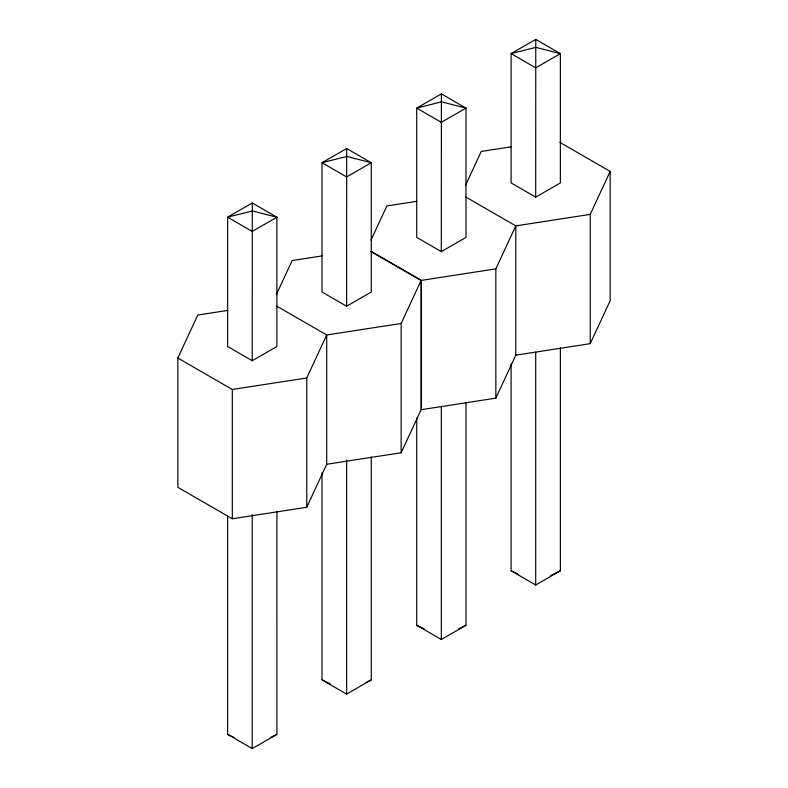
<?xml version="1.0" encoding="UTF-8"?>
<svg xmlns="http://www.w3.org/2000/svg" width="788" height="788" viewBox="0 0 788 788"><rect width="100%" height="100%" fill="white"/><g stroke="black" fill="none" stroke-linecap="round" stroke-linejoin="round"><path stroke-width="1.18" d="M276.401 305.941L326.705 334.989L326.705 464.28L306.759 507.255L232.322 518.77L177.832 487.309L177.832 358.018L197.778 315.042L227.791 310.393M276.302 294.712L292.161 260.552L322.174 255.903M306.759 507.255L306.759 377.964L326.705 334.989L401.141 323.474L421.087 280.498L370.784 251.451M371.01 240.104L386.859 205.944L416.872 201.304M465.393 185.613L481.241 151.454L511.254 146.814M326.705 464.28L401.141 452.765L421.087 409.79L421.087 280.498M371.109 251.342L421.403 280.38L421.403 409.671L495.849 398.157L495.849 268.866L515.785 225.89L590.232 214.375L610.168 171.4L559.874 142.362M495.849 398.157L515.785 355.181L515.785 225.89L465.491 196.852M515.785 355.181L590.232 343.666L610.168 300.691L610.168 171.4M535.771 39.4L511.107 53.604L511.107 182.895L535.702 197.138L560.366 182.934L560.366 53.643L535.771 39.4L535.702 197.138M346.681 148.499L322.016 162.702L322.016 291.993L346.612 306.236L371.286 292.033L371.276 162.742L346.681 148.499L346.612 306.236M441.388 93.89L416.724 108.094L416.724 237.385L441.319 251.628L465.984 237.424L465.984 108.133L441.388 93.89L441.319 251.628M252.298 202.989L227.633 217.192L227.633 346.484L252.229 360.727L276.903 346.523L276.893 217.232L252.298 202.989L252.229 360.727M511.097 363.662L511.107 570.768L535.702 585.011L560.366 570.808L560.366 347.764M322.016 472.751L322.016 679.867L346.612 694.11L371.286 679.906L371.276 456.863M416.714 418.152L416.724 625.258L441.319 639.501L465.984 625.298L465.984 402.254M227.633 516.219L227.633 734.357L252.229 748.6L276.903 734.396L276.893 511.353M550.753 575.496L560.366 570.808M458.508 628.952L465.984 625.298M365.937 682.506L371.286 679.906M270.481 737.519L276.903 734.396M421.403 280.38L495.849 268.866M177.832 358.018L232.322 389.479L306.759 377.964M511.097 570.768L518.612 574.432M416.714 625.258L424.23 628.923M322.016 679.867L330.596 684.053M227.633 734.357L234.075 737.499M590.232 214.375L590.232 343.666M535.702 352.167L535.702 585.011M441.319 406.657L441.319 639.501M401.141 323.474L401.141 452.765M346.612 460.034L346.612 694.11M252.229 514.525L252.229 748.6M232.322 389.479L232.322 518.77M560.366 53.643L535.702 67.847L511.097 53.604L535.899 47.359L560.366 53.643M371.286 162.742L346.612 176.936L322.016 162.702L346.809 156.457L371.286 162.742M465.984 108.133L441.319 122.337L416.714 108.094L441.516 101.849L465.984 108.133M276.903 217.232L252.229 231.436L227.633 217.192L252.426 210.948L276.903 217.232"/></g></svg>
